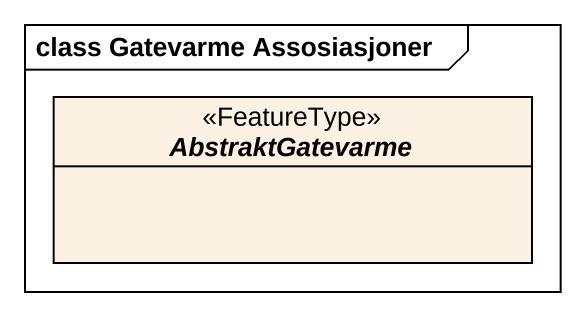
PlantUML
@startuml
mainframe class Gatevarme Assosiasjoner
hide circle
hide empty members
abstract class AbstraktGatevarme <<FeatureType>>
@enduml
